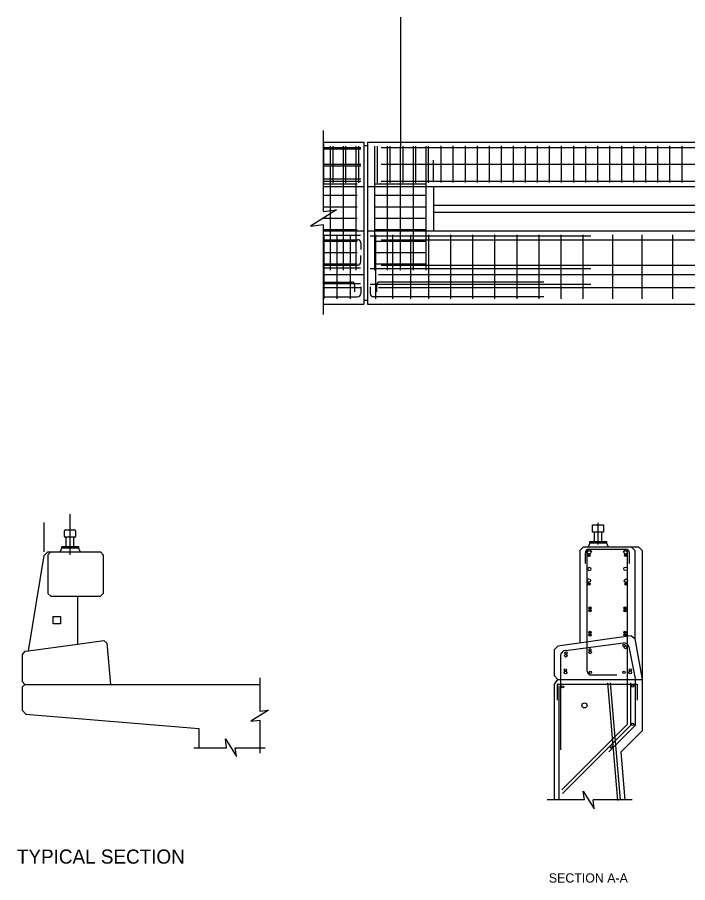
# Model space of a CAD drawing. Extents: x 25748.5 to 25802.9, y -3094.4 to -3056.4.
# Drawn here: x 25748.96 to 25764.15, y -3094.4 to -3074.79 of the extents above; entities that cross this region are included whole.
import ezdxf

# ---------------------------------------------------------------- set-up
doc = ezdxf.new("R2010")
doc.units = 0
for name, color, linetype in [('212 Leaders and Dim Lines', 7, 'Continuous'), ('213 Rebar', 7, 'Continuous'), ('222 Structural Steel', 7, 'Continuous'), ('240 Concrete', 7, 'Continuous'), ('border_NO-PLOT', 7, 'Continuous'), ('str_Center-Line-A', 7, 'Continuous'), ('str_Concrete-A', 7, 'Continuous'), ('str_Reinforcement-A', 7, 'Continuous'), ('str_Reinforcement-B', 7, 'Continuous'), ('str_Reinforcement-C', 7, 'Continuous'), ('str_Reinforcement-D', 7, 'Continuous'), ('str_Reinforcement-E', 7, 'Continuous'), ('str_Reinforcement-F', 7, 'Continuous'), ('str_Reinforcement-G', 7, 'Continuous'), ('str_Reinforcement-H', 7, 'Continuous'), ('str_Reinforcement-I', 7, 'Continuous'), ('str_Reinforcement-J', 7, 'Continuous'), ('str_Reinforcement-K', 7, 'Continuous'), ('str_Reinforcement-M', 7, 'Continuous'), ('str_Reinforcement-N', 7, 'Continuous'), ('str_Reinforcement-O', 7, 'Continuous'), ('str_Reinforcement-P', 7, 'Continuous'), ('str_Reinforcement-Q', 7, 'Continuous'), ('str_Structural-Steel-A', 7, 'Continuous')]:
    doc.layers.add(name, color=color, linetype=linetype)

msp = doc.modelspace()

# ---------------------------------------------------------------- linework, layer by layer
at = {"layer": '212 Leaders and Dim Lines'}
msp.add_line((25762.115, -3086.734), (25762.115, -3086.247), dxfattribs=at)
at = {"layer": '213 Rebar'}
for p, q in [((25762.848, -3089.871), (25762.848, -3090.838)), ((25762.848, -3090.838), (25761.309, -3092.377))]:
    msp.add_line(p, q, dxfattribs=at)
at = {"layer": '222 Structural Steel'}
for p, q in [((25762.032, -3086.665), (25762.032, -3086.456)), ((25762.198, -3086.665), (25762.198, -3086.456))]:
    msp.add_line(p, q, dxfattribs=at)
for points in [[(25761.99, -3086.29), (25762.24, -3086.29), (25762.24, -3086.456), (25761.99, -3086.456)], [(25761.928, -3086.665), (25762.303, -3086.665), (25762.303, -3086.706), (25761.928, -3086.706)]]:
    msp.add_lwpolyline(points, close=True, dxfattribs=at)
at = {"layer": '240 Concrete'}
for p, q in [((25756.804, -3077.622), (25756.804, -3081.289)), ((25756.888, -3077.622), (25756.888, -3081.289)), ((25758.388, -3078.622), (25758.388, -3079.627))]:
    msp.add_line(p, q, dxfattribs=at)
at = {"layer": 'str_Center-Line-A'}
for p, q in [((25757.637, -3074.793), (25757.637, -3077.713)), ((25758.388, -3078.528), (25758.388, -3078.027)), ((25750.15, -3086.966), (25750.15, -3086.048)), ((25749.567, -3086.905), (25749.567, -3086.24))]:
    msp.add_line(p, q, dxfattribs=at)
at = {"layer": 'str_Concrete-A'}
for p, q in [((25755.895, -3077.622), (25756.804, -3077.622)), ((25756.888, -3077.705), (25756.804, -3077.705)), ((25756.888, -3077.622), (25766.516, -3077.622)), ((25756.888, -3077.622), (25768.388, -3077.622)), ((25755.895, -3078.622), (25756.804, -3078.622)), ((25756.888, -3078.622), (25768.388, -3078.622)), ((25755.895, -3079.627), (25756.804, -3079.627)), ((25756.888, -3079.627), (25768.388, -3079.627)), ((25755.895, -3080.622), (25756.804, -3080.622)), ((25757.137, -3080.622), (25776.135, -3080.622)), ((25755.895, -3081.289), (25756.804, -3081.289)), ((25756.888, -3081.205), (25756.804, -3081.205)), ((25756.888, -3081.289), (25767.35, -3081.289)), ((25750.066, -3086.779), (25750.066, -3086.572)), ((25750.234, -3086.779), (25750.234, -3086.572)), ((25761.782, -3086.79), (25761.699, -3086.873)), ((25761.782, -3086.79), (25763.032, -3086.79)), ((25761.928, -3086.706), (25761.888, -3086.79)), ((25762.303, -3086.706), (25762.342, -3086.79)), ((25762.866, -3086.79), (25762.949, -3086.873)), ((25763.032, -3086.79), (25763.116, -3086.873)), ((25749.212, -3089.145), (25749.567, -3086.988)), ((25749.567, -3086.988), (25749.65, -3086.905)), ((25749.65, -3086.905), (25750.837, -3086.905)), ((25749.712, -3086.905), (25749.65, -3086.967)), ((25749.65, -3086.967), (25749.65, -3087.842)), ((25749.961, -3086.821), (25749.922, -3086.905)), ((25750.339, -3086.821), (25750.378, -3086.905)), ((25750.837, -3086.905), (25750.9, -3086.967)), ((25750.9, -3086.967), (25750.9, -3087.842)), ((25761.699, -3086.873), (25761.699, -3088.968)), ((25762.949, -3086.873), (25762.949, -3088.872)), ((25763.116, -3086.873), (25763.116, -3089.79)), ((25749.712, -3087.905), (25749.65, -3087.842)), ((25749.712, -3087.905), (25750.837, -3087.905)), ((25750.317, -3087.905), (25750.317, -3088.995)), ((25750.9, -3087.842), (25750.837, -3087.905)), ((25750.317, -3088.995), (25750.914, -3088.913)), ((25750.914, -3088.913), (25750.982, -3088.967)), ((25750.982, -3088.967), (25751.066, -3089.905)), ((25762.853, -3088.801), (25761.199, -3089.04)), ((25762.949, -3088.872), (25762.853, -3088.801)), ((25762.949, -3088.872), (25763.116, -3089.79)), ((25749.129, -3089.155), (25749.067, -3089.224)), ((25749.129, -3089.155), (25749.212, -3089.145)), ((25749.211, -3089.146), (25750.317, -3088.995)), ((25761.116, -3089.123), (25761.199, -3089.04)), ((25761.116, -3089.123), (25761.199, -3089.04)), ((25761.116, -3089.123), (25761.116, -3089.706)), ((25749.067, -3089.224), (25749.067, -3089.842)), ((25761.116, -3089.706), (25761.199, -3089.79)), ((25749.067, -3089.842), (25749.129, -3089.905)), ((25749.067, -3089.967), (25749.129, -3089.905)), ((25749.129, -3089.905), (25754.448, -3089.905)), ((25754.448, -3089.758), (25754.448, -3090.512)), ((25761.196, -3089.79), (25761.116, -3089.896)), ((25761.116, -3089.896), (25761.116, -3092.521)), ((25761.196, -3089.79), (25763.116, -3089.79)), ((25763.116, -3089.79), (25763.116, -3090.956)), ((25749.067, -3089.967), (25749.067, -3090.488)), ((25749.067, -3090.488), (25749.15, -3090.579)), ((25754.648, -3090.487), (25754.248, -3090.737)), ((25754.448, -3090.512), (25754.648, -3090.487)), ((25749.15, -3090.579), (25753.067, -3090.905)), ((25754.248, -3090.737), (25754.448, -3090.712)), ((25754.448, -3090.712), (25754.448, -3091.466)), ((25753.067, -3090.905), (25753.067, -3091.34)), ((25763.116, -3090.956), (25762.629, -3091.443)), ((25753.694, -3091.34), (25753.669, -3091.14)), ((25753.669, -3091.14), (25753.919, -3091.54)), ((25752.957, -3091.34), (25753.694, -3091.34)), ((25753.919, -3091.54), (25753.894, -3091.34)), ((25753.894, -3091.34), (25754.572, -3091.34)), ((25762.629, -3091.443), (25762.721, -3092.521)), ((25761.804, -3092.521), (25760.963, -3092.521)), ((25762.886, -3092.521), (25762.004, -3092.521))]:
    msp.add_line(p, q, dxfattribs=at)
for points in [[(25750.045, -3086.404), (25750.255, -3086.404)], [(25750.024, -3086.551), (25750.024, -3086.425)], [(25750.255, -3086.572), (25750.045, -3086.572)], [(25750.276, -3086.425), (25750.276, -3086.551)], [(25761.804, -3092.521), (25761.779, -3092.321), (25762.029, -3092.721), (25762.004, -3092.521)]]:
    msp.add_lwpolyline(points, dxfattribs=at)
for points in [[(25749.961, -3086.779), (25750.339, -3086.779), (25750.339, -3086.821), (25749.961, -3086.821)], [(25749.765, -3088.363), (25749.931, -3088.363), (25749.931, -3088.53), (25749.765, -3088.53)]]:
    msp.add_lwpolyline(points, close=True, dxfattribs=at)
for centre, start, end in [((25750.045, -3086.425), 90, 180), ((25750.255, -3086.425), 0, 90), ((25750.045, -3086.551), 180, 270), ((25750.255, -3086.551), 270, 0)]:
    msp.add_arc(centre, 0.0208, start, end, dxfattribs=at)
at = {"layer": 'str_Reinforcement-A'}
for p, q in [((25758.554, -3077.707), (25758.554, -3078.537)), ((25758.827, -3077.707), (25758.827, -3078.537)), ((25759.1, -3077.707), (25759.1, -3078.537)), ((25759.372, -3077.707), (25759.372, -3078.537)), ((25759.645, -3077.707), (25759.645, -3078.537)), ((25759.918, -3077.707), (25759.918, -3078.537)), ((25760.191, -3077.707), (25760.191, -3078.537)), ((25760.463, -3077.707), (25760.463, -3078.537)), ((25760.736, -3077.707), (25760.736, -3078.537)), ((25761.009, -3077.707), (25761.009, -3078.537)), ((25761.281, -3077.707), (25761.281, -3078.537)), ((25761.554, -3077.707), (25761.554, -3078.537)), ((25761.827, -3077.707), (25761.827, -3078.537)), ((25762.1, -3077.707), (25762.1, -3078.537)), ((25762.372, -3077.707), (25762.372, -3078.537)), ((25762.645, -3077.707), (25762.645, -3078.537)), ((25762.918, -3077.707), (25762.918, -3078.537)), ((25763.191, -3077.707), (25763.191, -3078.537)), ((25763.463, -3077.707), (25763.463, -3078.537)), ((25763.736, -3077.707), (25763.736, -3078.537)), ((25764.009, -3077.707), (25764.009, -3078.537)), ((25756.735, -3079.738), (25755.895, -3079.738)), ((25756.953, -3079.741), (25761.953, -3079.741)), ((25756.735, -3080.478), (25755.895, -3080.478)), ((25756.953, -3080.481), (25761.953, -3080.481)), ((25756.735, -3080.833), (25755.895, -3080.833)), ((25756.953, -3080.836), (25761.953, -3080.836))]:
    msp.add_line(p, q, dxfattribs=at)
at = {"layer": 'str_Reinforcement-B'}
for p, q in [((25756.105, -3077.712), (25756.105, -3078.542)), ((25756.39, -3077.712), (25756.39, -3078.542)), ((25756.685, -3077.712), (25756.685, -3078.542)), ((25757.106, -3077.712), (25757.106, -3078.542)), ((25757.396, -3077.712), (25757.396, -3078.542)), ((25757.689, -3077.712), (25757.689, -3078.542)), ((25757.974, -3077.712), (25757.974, -3078.542)), ((25758.268, -3077.712), (25758.268, -3078.542))]:
    msp.add_line(p, q, dxfattribs=at)
at = {"layer": 'str_Reinforcement-C'}
for p, q in [((25756.054, -3080.521), (25756.054, -3077.709)), ((25756.346, -3080.521), (25756.346, -3077.709)), ((25756.637, -3080.521), (25756.637, -3077.709)), ((25757.054, -3080.521), (25757.054, -3077.709)), ((25757.346, -3080.521), (25757.346, -3077.709)), ((25757.637, -3080.521), (25757.637, -3077.709)), ((25757.929, -3080.521), (25757.929, -3077.709)), ((25758.221, -3080.521), (25758.221, -3077.709)), ((25762.722, -3086.859), (25762.686, -3086.91)), ((25762.784, -3090.804), (25762.784, -3086.883)), ((25762.784, -3090.804), (25761.296, -3092.292))]:
    msp.add_line(p, q, dxfattribs=at)
msp.add_arc((25762.748, -3086.883), 0.0357, 0, 137.3233, dxfattribs=at)
at = {"layer": 'str_Reinforcement-D'}
for p, q in [((25755.895, -3078.566), (25756.654, -3078.566)), ((25757.04, -3078.566), (25758.217, -3078.566)), ((25755.895, -3078.825), (25756.654, -3078.825)), ((25757.04, -3078.825), (25758.217, -3078.825)), ((25755.895, -3079.084), (25756.654, -3079.084)), ((25757.04, -3079.084), (25758.217, -3079.084)), ((25755.891, -3079.344), (25756.654, -3079.344)), ((25757.04, -3079.344), (25758.217, -3079.344)), ((25755.895, -3079.603), (25756.654, -3079.603)), ((25757.04, -3079.603), (25758.217, -3079.603)), ((25755.895, -3079.862), (25756.654, -3079.862)), ((25757.04, -3079.862), (25758.217, -3079.862)), ((25755.895, -3080.122), (25756.654, -3080.122)), ((25757.04, -3080.122), (25758.217, -3080.122)), ((25755.895, -3080.381), (25756.654, -3080.381)), ((25757.04, -3080.376), (25758.217, -3080.376))]:
    msp.add_line(p, q, dxfattribs=at)
at = {"layer": 'str_Reinforcement-E'}
for p, q in [((25755.895, -3077.741), (25756.736, -3077.741)), ((25757.199, -3077.741), (25782.72, -3077.741)), ((25755.895, -3078.119), (25756.736, -3078.119)), ((25757.199, -3078.123), (25782.72, -3078.123)), ((25755.895, -3078.503), (25756.736, -3078.503)), ((25757.199, -3078.503), (25782.72, -3078.503))]:
    msp.add_line(p, q, dxfattribs=at)
at = {"layer": 'str_Reinforcement-F'}
for p, q in [((25755.895, -3079.83), (25756.668, -3079.83)), ((25756.741, -3079.903), (25756.741, -3080.053)), ((25757.199, -3079.83), (25785.131, -3079.83)), ((25756.741, -3080.335), (25756.741, -3080.185)), ((25755.895, -3080.411), (25756.668, -3080.411)), ((25757.199, -3080.411), (25772.338, -3080.411)), ((25755.895, -3080.911), (25756.736, -3080.911)), ((25757.137, -3080.911), (25785.131, -3080.911))]:
    msp.add_line(p, q, dxfattribs=at)
for centre, start, end in [((25756.668, -3079.903), 0, 90), ((25756.668, -3080.335), 270, 0)]:
    msp.add_arc(centre, 0.073, start, end, dxfattribs=at)
at = {"layer": 'str_Reinforcement-G'}
for centre, radius in [((25761.913, -3086.912), 0.0391), ((25762.74, -3086.912), 0.0391), ((25761.915, -3087.29), 0.0391), ((25762.737, -3087.287), 0.0391), ((25761.907, -3087.55), 0.0391), ((25762.745, -3087.555), 0.0391), ((25761.933, -3089.178), 0.0312), ((25762.738, -3089.064), 0.0312), ((25761.382, -3089.254), 0.0312), ((25761.378, -3089.635), 0.0312), ((25762.844, -3089.635), 0.0312)]:
    msp.add_circle(centre, radius, dxfattribs=at)
at = {"layer": 'str_Reinforcement-H'}
for p, q in [((25755.899, -3079.723), (25755.899, -3081.167)), ((25756.199, -3079.723), (25756.199, -3081.167)), ((25756.499, -3079.723), (25756.499, -3081.167)), ((25757.077, -3081.167), (25757.077, -3079.723)), ((25757.46, -3079.723), (25757.46, -3081.167)), ((25757.866, -3079.723), (25757.866, -3081.167)), ((25758.271, -3079.723), (25758.271, -3081.167)), ((25758.771, -3079.723), (25758.771, -3081.167)), ((25759.271, -3079.723), (25759.271, -3081.167)), ((25759.771, -3079.723), (25759.771, -3081.167)), ((25760.271, -3079.723), (25760.271, -3081.167)), ((25760.771, -3079.723), (25760.771, -3081.167)), ((25761.271, -3079.723), (25761.271, -3081.167)), ((25761.771, -3079.723), (25761.771, -3081.167)), ((25762.438, -3079.723), (25762.438, -3081.167)), ((25763.104, -3079.723), (25763.104, -3081.167)), ((25763.801, -3079.723), (25763.801, -3081.167))]:
    msp.add_line(p, q, dxfattribs=at)
at = {"layer": 'str_Reinforcement-I'}
for p, q in [((25761.87, -3089.608), (25761.87, -3086.885)), ((25761.932, -3086.861), (25761.968, -3086.912)), ((25761.953, -3089.691), (25762.541, -3089.691))]:
    msp.add_line(p, q, dxfattribs=at)
for centre, radius, start, end in [((25761.906, -3086.885), 0.0357, 42.6767, 180), ((25761.953, -3089.608), 0.0833, 180, 270)]:
    msp.add_arc(centre, radius, start, end, dxfattribs=at)
at = {"layer": 'str_Reinforcement-J'}
for p, q in [((25761.827, -3087.162), (25761.827, -3086.926)), ((25761.91, -3086.842), (25762.744, -3086.842)), ((25762.827, -3087.162), (25762.827, -3086.926)), ((25761.186, -3089.899), (25763.004, -3089.899)), ((25761.186, -3089.899), (25761.186, -3090.26)), ((25763.004, -3089.899), (25763.004, -3090.26))]:
    msp.add_line(p, q, dxfattribs=at)
for centre, start, end in [((25761.91, -3086.926), 90, 180), ((25762.744, -3086.926), 0, 90)]:
    msp.add_arc(centre, 0.0833, start, end, dxfattribs=at)
at = {"layer": 'str_Reinforcement-K'}
for centre, radius in [((25761.913, -3086.984), 0.026), ((25761.913, -3086.984), 0.0174), ((25761.913, -3086.984), 0.00871), ((25762.74, -3086.984), 0.026), ((25762.74, -3086.984), 0.0174), ((25762.74, -3086.984), 0.00871), ((25761.907, -3087.627), 0.026), ((25761.907, -3087.627), 0.0174), ((25761.907, -3087.627), 0.00871), ((25762.745, -3087.627), 0.026), ((25762.745, -3087.627), 0.0174), ((25762.745, -3087.627), 0.00871), ((25761.929, -3088.177), 0.026), ((25761.929, -3088.177), 0.0174), ((25761.929, -3088.177), 0.00871), ((25762.726, -3088.177), 0.026), ((25762.726, -3088.177), 0.0174), ((25762.726, -3088.177), 0.00871), ((25761.929, -3088.237), 0.026), ((25761.929, -3088.237), 0.0174), ((25761.929, -3088.237), 0.00871), ((25762.726, -3088.237), 0.026), ((25762.726, -3088.237), 0.0174), ((25762.726, -3088.237), 0.00871), ((25761.929, -3088.725), 0.026), ((25761.929, -3088.786), 0.026), ((25761.929, -3088.725), 0.0174), ((25761.929, -3088.786), 0.0174), ((25761.929, -3088.725), 0.00871), ((25762.726, -3088.725), 0.026), ((25762.726, -3088.786), 0.026), ((25762.726, -3088.725), 0.0174), ((25762.726, -3088.786), 0.0174), ((25762.726, -3088.725), 0.00871), ((25761.929, -3088.786), 0.00871), ((25762.726, -3088.786), 0.00871)]:
    msp.add_circle(centre, radius, dxfattribs=at)
at = {"layer": 'str_Reinforcement-M'}
for p, q in [((25761.38, -3089.138), (25762.694, -3088.963)), ((25762.808, -3089.056), (25762.955, -3089.77)), ((25761.263, -3089.255), (25761.263, -3091.388)), ((25762.955, -3089.77), (25762.956, -3090.703)), ((25762.955, -3089.77), (25762.956, -3090.836)), ((25762.956, -3090.836), (25762.36, -3091.432))]:
    msp.add_line(p, q, dxfattribs=at)
for centre, start, end in [((25762.694, -3089.08), 11.5952, 90), ((25761.38, -3089.255), 90, 180)]:
    msp.add_arc(centre, 0.117, start, end, dxfattribs=at)
at = {"layer": 'str_Reinforcement-N'}
for p, q in [((25761.23, -3092.521), (25761.23, -3089.939)), ((25762.327, -3089.872), (25762.555, -3092.536)), ((25762.385, -3089.867), (25762.613, -3092.521))]:
    msp.add_line(p, q, dxfattribs=at)
at = {"layer": 'str_Reinforcement-O'}
for centre, radius in [((25761.933, -3089.121), 0.026), ((25762.699, -3089.021), 0.026), ((25761.386, -3089.195), 0.026), ((25761.372, -3089.577), 0.026), ((25762.844, -3089.577), 0.026), ((25761.936, -3089.634), 0.026), ((25762.705, -3089.634), 0.026), ((25761.313, -3089.96), 0.026), ((25762.897, -3089.941), 0.026), ((25761.806, -3090.38), 0.0576), ((25762.897, -3090.811), 0.026), ((25762.413, -3091.322), 0.026)]:
    msp.add_circle(centre, radius, dxfattribs=at)
at = {"layer": 'str_Reinforcement-P'}
for p, q in [((25755.895, -3080.789), (25756.526, -3080.789)), ((25756.599, -3080.862), (25756.599, -3081.012)), ((25756.739, -3080.898), (25756.739, -3081.049)), ((25756.953, -3080.898), (25756.953, -3081.049)), ((25757.093, -3080.862), (25757.093, -3081.012)), ((25760.888, -3080.789), (25757.166, -3080.789)), ((25755.895, -3081.122), (25756.666, -3081.122)), ((25760.888, -3081.122), (25757.026, -3081.122))]:
    msp.add_line(p, q, dxfattribs=at)
for centre, start, end in [((25756.526, -3080.862), 0, 90), ((25757.166, -3080.862), 90, 180), ((25756.666, -3081.049), 270, 0), ((25757.026, -3081.049), 180, 270)]:
    msp.add_arc(centre, 0.073, start, end, dxfattribs=at)
at = {"layer": 'str_Reinforcement-Q'}
for p, q in [((25756.736, -3077.778), (25755.895, -3077.778)), ((25756.736, -3078.163), (25755.895, -3078.163)), ((25756.736, -3078.463), (25755.895, -3078.463))]:
    msp.add_line(p, q, dxfattribs=at)
at = {"layer": 'str_Structural-Steel-A'}
for p, q in [((25755.895, -3079.193), (25755.895, -3077.355)), ((25755.895, -3077.652), (25755.895, -3078.485)), ((25755.895, -3078.485), (25755.895, -3078.569)), ((25766.888, -3079.054), (25758.388, -3079.054)), ((25758.388, -3079.208), (25766.888, -3079.208)), ((25755.895, -3081.525), (25755.895, -3079.489))]:
    msp.add_line(p, q, dxfattribs=at)
msp.add_lwpolyline([(25755.895, -3079.193), (25756.191, -3079.156), (25755.599, -3079.526), (25755.895, -3079.489)], dxfattribs=at)

# ---------------------------------------------------------------- texts
at = {"layer": 'border_NO-PLOT'}
for s, height, p in [('TYPICAL SECTION ', 0.32, (25748.946, -3093.965)), ('SECTION A-A', 0.20952, (25760.999, -3094.394))]:
    msp.add_text(s, height=height, dxfattribs=at).set_placement(p)

doc.saveas('drawing.dxf')
